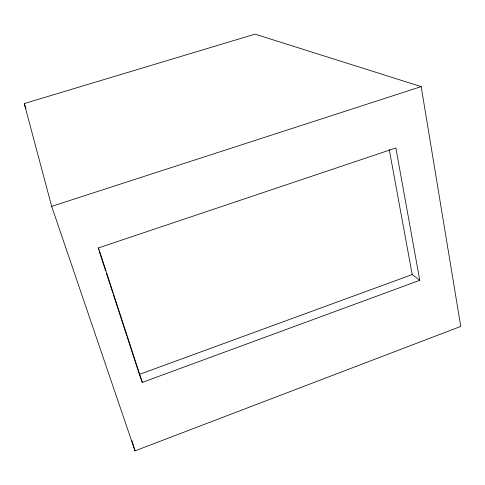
<?xml version="1.0" encoding="UTF-8"?>
<svg xmlns="http://www.w3.org/2000/svg" width="485" height="485" viewBox="0 0 485 485"><rect width="100%" height="100%" fill="white"/><g stroke="black" fill="none" stroke-linecap="round" stroke-linejoin="round"><path stroke-width="0.73" d="M135 450.856L460.75 326.423L421.186 86.615L255.061 34.144L24.25 103.566L51.671 206.361L135 450.856L131.938 440.726M142.317 382.398L419.767 280.312L395.869 147.98L98.503 247.914L142.317 382.398L139.383 374.414L412.201 274.558L419.767 280.312M51.671 206.361L421.186 86.615M24.25 103.566L25.947 108.591M98.115 247.805L98.819 249.963M99.286 251.4L105.621 270.824M106.554 273.698L112.89 293.122M113.357 294.565L126.955 336.287M127.428 337.724L139.153 373.692M389.243 149.519L412.201 274.558"/></g></svg>
